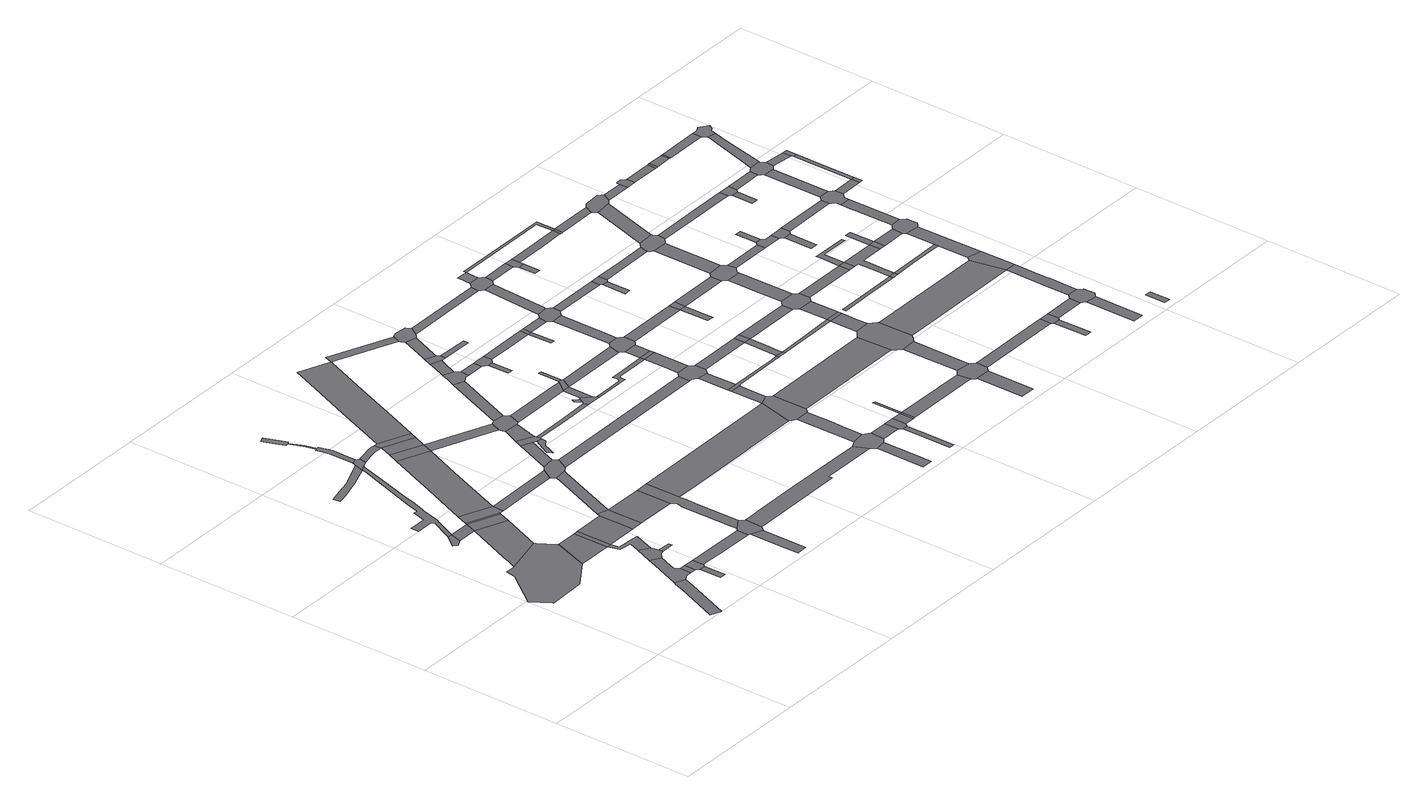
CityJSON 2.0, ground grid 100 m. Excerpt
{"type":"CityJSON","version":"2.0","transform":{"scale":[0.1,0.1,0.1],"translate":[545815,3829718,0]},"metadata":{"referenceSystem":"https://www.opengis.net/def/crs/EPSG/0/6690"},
"CityObjects":{
"road1":{"type":"Road","geometry":[{"type":"MultiSurface","lod":"1","boundaries":[[[0,1,2,3,4,5,6,7,8,9,10,11,12]]]}]},
"road2":{"type":"Road","attributes":{"RoadStructureAttribute.sectionType":"1"},"geometry":[{"type":"MultiSurface","lod":"1","boundaries":[[[13,14,15,16,17,18,19,20,21]]]}]},
"road3":{"type":"Road","geometry":[{"type":"MultiSurface","lod":"1","boundaries":[[[22,23,24,25,26,27,28]]]}]},
"road4":{"type":"Road","attributes":{"function":"3","RoadStructureAttribute.sectionType":"1"},"geometry":[{"type":"MultiSurface","lod":"1","boundaries":[[[29,30,31,32,4,3,33]]]}]},
"road5":{"type":"Road","attributes":{"function":"2","RoadStructureAttribute.sectionType":"1"},"geometry":[{"type":"MultiSurface","lod":"1","boundaries":[[[12,11,34]]]}]},
"road6":{"type":"Road","attributes":{"RoadStructureAttribute.sectionType":"1"},"geometry":[{"type":"MultiSurface","lod":"1","boundaries":[[[35,36,37,38,39,22,28,40,29]]]}]},
"road7":{"type":"Road","geometry":[{"type":"MultiSurface","lod":"1","boundaries":[[[41,42,13,21,43,44,45,46,47,48,49]]]}]},
"road8":{"type":"Road","attributes":{"function":"2","RoadStructureAttribute.sectionType":"1"},"geometry":[{"type":"MultiSurface","lod":"1","boundaries":[[[34,11,50,51,52,53]]]}]},
"road9":{"type":"Road","attributes":{"RoadStructureAttribute.sectionType":"1"},"geometry":[{"type":"MultiSurface","lod":"1","boundaries":[[[45,44,54,55]]]}]},
"road10":{"type":"Road","geometry":[{"type":"MultiSurface","lod":"1","boundaries":[[[56,57,58,59]]]}]},
"road11":{"type":"Road","geometry":[{"type":"MultiSurface","lod":"1","boundaries":[[[55,54,59,58,60,61]]]}]},
"road12":{"type":"Road","geometry":[{"type":"MultiSurface","lod":"1","boundaries":[[[35,29,33,62]]]}]},
"road13":{"type":"Road","geometry":[{"type":"MultiSurface","lod":"1","boundaries":[[[63,41,49,64,65,66,67]]]}]},
"road14":{"type":"Road","attributes":{"RoadStructureAttribute.sectionType":"1"},"geometry":[{"type":"MultiSurface","lod":"1","boundaries":[[[68,69,70,71,72,73,74,75,76,77,78,79,80,81,82,83,84,85,86,87,88,89,90,91,92,93,94,95,96,97,98,99,100,101,23,22]]]}]},
"road15":{"type":"Road","attributes":{"RoadStructureAttribute.sectionType":"1"},"geometry":[{"type":"MultiSurface","lod":"1","boundaries":[[[102,35,62,103]]]}]},
"road16":{"type":"Road","geometry":[{"type":"MultiSurface","lod":"1","boundaries":[[[53,52,104,105,106]]]}]},
"road17":{"type":"Road","geometry":[{"type":"MultiSurface","lod":"1","boundaries":[[[107,102,103,108,109,110,111]]]}]},
"road18":{"type":"Road","attributes":{"RoadStructureAttribute.sectionType":"1"},"geometry":[{"type":"MultiSurface","lod":"1","boundaries":[[[112,113,114,115,116,105,104,117,118,119,63,67]]]}]},
"road19":{"type":"Road","geometry":[{"type":"MultiSurface","lod":"1","boundaries":[[[120,121,122,123,66,65]]]}]},
"road20":{"type":"Road","attributes":{"RoadStructureAttribute.sectionType":"1"},"geometry":[{"type":"MultiSurface","lod":"1","boundaries":[[[124,125,126,127,128,129,130,131,132]]]}]},
"road21":{"type":"Road","attributes":{"function":"2","RoadStructureAttribute.sectionType":"1"},"geometry":[{"type":"MultiSurface","lod":"1","boundaries":[[[106,105,133,134,135]]]}]},
"road22":{"type":"Road","attributes":{"RoadStructureAttribute.sectionType":"1"},"geometry":[{"type":"MultiSurface","lod":"1","boundaries":[[[136,137,61,60,138,139,140,141]]]}]},
"road23":{"type":"Road","geometry":[{"type":"MultiSurface","lod":"1","boundaries":[[[142,135,134,143,144]]]}]},
"road24":{"type":"Road","attributes":{"function":"3","RoadStructureAttribute.sectionType":"1"},"geometry":[{"type":"MultiSurface","lod":"1","boundaries":[[[145,146,147,107,111,148,149]]]}]},
"road25":{"type":"Road","geometry":[{"type":"MultiSurface","lod":"1","boundaries":[[[150,151,152,153,154,155,156,157,158,159,124,132,84,83,160,161]]]}]},
"road26":{"type":"Road","attributes":{"RoadStructureAttribute.sectionType":"1"},"geometry":[{"type":"MultiSurface","lod":"1","boundaries":[[[162,163,164,165,166,167,168,169,170,171,172,173,174,175,176,177,178,179,180,181,182,183,184,185,186,156,155]]]}]},
"road27":{"type":"Road","attributes":{"RoadStructureAttribute.sectionType":"1"},"geometry":[{"type":"MultiSurface","lod":"1","boundaries":[[[187,188,110,109,189,190,191,192]]]}]},
"road28":{"type":"Road","attributes":{"RoadStructureAttribute.sectionType":"1"},"geometry":[{"type":"MultiSurface","lod":"1","boundaries":[[[193,194,195,196,197,198,199]]]}]},
"road29":{"type":"Road","attributes":{"RoadStructureAttribute.sectionType":"1"},"geometry":[{"type":"MultiSurface","lod":"1","boundaries":[[[200,201,202,203,161,160,204,205,206,207,208,209]]]}]},
"road30":{"type":"Road","geometry":[{"type":"MultiSurface","lod":"1","boundaries":[[[210,144,143,211,212,213]]]}]},
"road31":{"type":"Road","geometry":[{"type":"MultiSurface","lod":"1","boundaries":[[[214,215,141,140,193,199,216,217]]]}]},
"road32":{"type":"Road","attributes":{"RoadStructureAttribute.sectionType":"1"},"geometry":[{"type":"MultiSurface","lod":"1","boundaries":[[[218,219,220,221,222,223,224,225,142,144]]]}]},
"road33":{"type":"Road","geometry":[{"type":"MultiSurface","lod":"1","boundaries":[[[226,145,149,227]]]}]},
"road34":{"type":"Road","attributes":{"RoadStructureAttribute.sectionType":"1"},"geometry":[{"type":"MultiSurface","lod":"1","boundaries":[[[228,213,212,229,230,231,232,233,234,235,236,237,215,214,238,239,240,241,242,243]]]}]},
"road35":{"type":"Road","attributes":{"function":"3","RoadStructureAttribute.sectionType":"1"},"geometry":[{"type":"MultiSurface","lod":"1","boundaries":[[[208,244,226,227,245,246]]]}]},
"road36":{"type":"Road","geometry":[{"type":"MultiSurface","lod":"1","boundaries":[[[247,248,209,208,246,249,250]]]}]},
"road37":{"type":"Road","geometry":[{"type":"MultiSurface","lod":"1","boundaries":[[[251,252,192,191,253,223,222,254,255,256]]]}]},
"road38":{"type":"Road","attributes":{"RoadStructureAttribute.sectionType":"1"},"geometry":[{"type":"MultiSurface","lod":"1","boundaries":[[[257,252,251,258,259,260]]]}]},
"road39":{"type":"Road","attributes":{"RoadStructureAttribute.sectionType":"1"},"geometry":[{"type":"MultiSurface","lod":"1","boundaries":[[[261,227,149,262,263,264]]]}]},
"road40":{"type":"Road","attributes":{"RoadStructureAttribute.sectionType":"1"},"geometry":[{"type":"MultiSurface","lod":"1","boundaries":[[[265,266,267,268,269,270,271,272]]]}]},
"road41":{"type":"Road","geometry":[{"type":"MultiSurface","lod":"1","boundaries":[[[273,257,260,265,272,274,275,276]]]}]},
"road42":{"type":"Road","attributes":{"function":"3","RoadStructureAttribute.sectionType":"1"},"geometry":[{"type":"MultiSurface","lod":"1","boundaries":[[[277,278,279,250,249,280,281,282,283]]]}]},
"road43":{"type":"Road","attributes":{"RoadStructureAttribute.sectionType":"1"},"geometry":[{"type":"MultiSurface","lod":"1","boundaries":[[[284,285,273,276,286,287]]]}]},
"road44":{"type":"Road","attributes":{"RoadStructureAttribute.sectionType":"1"},"geometry":[{"type":"MultiSurface","lod":"1","boundaries":[[[288,289,290,217,216,291,292,293,294]]]}]},
"road45":{"type":"Road","geometry":[{"type":"MultiSurface","lod":"1","boundaries":[[[295,296,264,263,297,298,284,287,299,300,301,302]]]}]},
"road46":{"type":"Road","attributes":{"RoadStructureAttribute.sectionType":"1"},"geometry":[{"type":"MultiSurface","lod":"1","boundaries":[[[303,304,305,275,274,306,307]]]}]},
"road47":{"type":"Road","attributes":{"function":"2","RoadStructureAttribute.sectionType":"1"},"geometry":[{"type":"MultiSurface","lod":"1","boundaries":[[[308,309,310,228,243,311,312,313,314]]]}]},
"road48":{"type":"Road","attributes":{"RoadStructureAttribute.sectionType":"1"},"geometry":[{"type":"MultiSurface","lod":"1","boundaries":[[[315,316,295,302,317,318]]]}]},
"road49":{"type":"Road","attributes":{"RoadStructureAttribute.sectionType":"1"},"geometry":[{"type":"MultiSurface","lod":"1","boundaries":[[[319,256,255,320]]]}]},
"road50":{"type":"Road","attributes":{"RoadStructureAttribute.sectionType":"1"},"geometry":[{"type":"MultiSurface","lod":"1","boundaries":[[[321,322,300,299,323,324,325]]]}]},
"road51":{"type":"Road","geometry":[{"type":"MultiSurface","lod":"1","boundaries":[[[326,327,315,318,328,329,330,331,332,333,334]]]}]},
"road52":{"type":"Road","geometry":[{"type":"MultiSurface","lod":"1","boundaries":[[[335,336,337,338,339,340]]]}]},
"road53":{"type":"Road","geometry":[{"type":"MultiSurface","lod":"1","boundaries":[[[341,340,339,342,303,307,343,344,345,346]]]}]},
"road54":{"type":"Road","attributes":{"RoadStructureAttribute.sectionType":"1"},"geometry":[{"type":"MultiSurface","lod":"1","boundaries":[[[347,348,326,334,349,350]]]}]},
"road55":{"type":"Road","attributes":{"RoadStructureAttribute.sectionType":"1"},"geometry":[{"type":"MultiSurface","lod":"1","boundaries":[[[351,352,324,353,341,346]]]}]},
"road56":{"type":"Road","attributes":{"RoadStructureAttribute.sectionType":"1"},"geometry":[{"type":"MultiSurface","lod":"1","boundaries":[[[354,283,355,356]]]}]},
"road57":{"type":"Road","attributes":{"RoadStructureAttribute.sectionType":"1"},"geometry":[{"type":"MultiSurface","lod":"1","boundaries":[[[332,331,357,358]]]}]},
"road58":{"type":"Road","attributes":{"RoadStructureAttribute.sectionType":"1"},"geometry":[{"type":"MultiSurface","lod":"1","boundaries":[[[359,360,361,362,363]]]}]},
"road59":{"type":"Road","geometry":[{"type":"MultiSurface","lod":"1","boundaries":[[[364,347,350,365,366,367]]]}]},
"road60":{"type":"Road","geometry":[{"type":"MultiSurface","lod":"1","boundaries":[[[368,369,325,324,352,370,371]]]}]},
"road61":{"type":"Road","geometry":[{"type":"MultiSurface","lod":"1","boundaries":[[[372,373,294,293,361,360,374,375]]]}]},
"road62":{"type":"Road","geometry":[{"type":"MultiSurface","lod":"1","boundaries":[[[376,377,378,379,380,381]]]}]},
"road63":{"type":"Road","geometry":[{"type":"MultiSurface","lod":"1","boundaries":[[[382,383,384,368,371]]]}]},
"road64":{"type":"Road","geometry":[{"type":"MultiSurface","lod":"1","boundaries":[[[385,386,358,357,387,381,380,388,389]]]}]},
"road65":{"type":"Road","attributes":{"RoadStructureAttribute.sectionType":"1"},"geometry":[{"type":"MultiSurface","lod":"1","boundaries":[[[390,391,364,367,392,393,394]]]}]},
"road66":{"type":"Road","attributes":{"RoadStructureAttribute.sectionType":"1"},"geometry":[{"type":"MultiSurface","lod":"1","boundaries":[[[395,396,397,398,373,372]]]}]},
"road67":{"type":"Road","attributes":{"RoadStructureAttribute.sectionType":"1"},"geometry":[{"type":"MultiSurface","lod":"1","boundaries":[[[399,400,401,366,365]]]}]},
"road68":{"type":"Road","attributes":{"RoadStructureAttribute.sectionType":"1"},"geometry":[{"type":"MultiSurface","lod":"1","boundaries":[[[375,374,402,403]]]}]},
"road69":{"type":"Road","geometry":[{"type":"MultiSurface","lod":"1","boundaries":[[[404,405,356,355,406,407,390,394,408,409,410,411,412]]]}]},
"road70":{"type":"Road","attributes":{"RoadStructureAttribute.sectionType":"1"},"geometry":[{"type":"MultiSurface","lod":"1","boundaries":[[[413,414,415,416,417,418,419,345,344,420,421,422,423]]]}]},
"road71":{"type":"Road","geometry":[{"type":"MultiSurface","lod":"1","boundaries":[[[424,425,308,314,398,397,426,427,428]]]}]},
"road72":{"type":"Road","attributes":{"RoadStructureAttribute.sectionType":"1"},"geometry":[{"type":"MultiSurface","lod":"1","boundaries":[[[429,430,431,432,433,434]]]}]},
"road73":{"type":"Road","attributes":{"RoadStructureAttribute.sectionType":"1"},"geometry":[{"type":"MultiSurface","lod":"1","boundaries":[[[435,370,352,436,437,438,439,440]]]}]},
"road74":{"type":"Road","geometry":[{"type":"MultiSurface","lod":"1","boundaries":[[[403,402,441,431,430,442,443,444]]]}]},
"road75":{"type":"Road","attributes":{"RoadStructureAttribute.sectionType":"1"},"geometry":[{"type":"MultiSurface","lod":"1","boundaries":[[[445,446,447,448,308,425]]]}]},
"road76":{"type":"Road","attributes":{"RoadStructureAttribute.sectionType":"1"},"geometry":[{"type":"MultiSurface","lod":"1","boundaries":[[[449,389,388,450,451,452]]]}]},
"road77":{"type":"Road","attributes":{"RoadStructureAttribute.sectionType":"1"},"geometry":[{"type":"MultiSurface","lod":"1","boundaries":[[[453,444,443,454,455]]]}]},
"road78":{"type":"Road","geometry":[{"type":"MultiSurface","lod":"1","boundaries":[[[456,457,458,459,460,461]]]}]},
"road79":{"type":"Road","geometry":[{"type":"MultiSurface","lod":"1","boundaries":[[[462,319,320,463,464,456,461,465,466,467,468]]]}]},
"road80":{"type":"Road","geometry":[{"type":"MultiSurface","lod":"1","boundaries":[[[455,454,469,470]]]}]},
"road81":{"type":"Road","geometry":[{"type":"MultiSurface","lod":"1","boundaries":[[[471,472,473,474,455,470]]]}]},
"road82":{"type":"Road","geometry":[{"type":"MultiSurface","lod":"1","boundaries":[[[451,475,476,477,478]]]}]},
"road83":{"type":"Road","attributes":{"RoadStructureAttribute.sectionType":"1"},"geometry":[{"type":"MultiSurface","lod":"1","boundaries":[[[479,480,481,423,482,462,468]]]}]},
"road84":{"type":"Road","geometry":[{"type":"MultiSurface","lod":"1","boundaries":[[[452,451,478,483]]]}]},
"road85":{"type":"Road","geometry":[{"type":"MultiSurface","lod":"1","boundaries":[[[484,413,423,481]]]}]},
"road86":{"type":"Road","attributes":{"RoadStructureAttribute.sectionType":"1"},"geometry":[{"type":"MultiSurface","lod":"1","boundaries":[[[485,486,487,488,413,484]]]}]},
"road87":{"type":"Road","attributes":{"RoadStructureAttribute.sectionType":"1"},"geometry":[{"type":"MultiSurface","lod":"1","boundaries":[[[489,490,491,459,458,447,446,492,493]]]}]},
"road88":{"type":"Road","attributes":{"RoadStructureAttribute.sectionType":"1"},"geometry":[{"type":"MultiSurface","lod":"1","boundaries":[[[494,410,409,495,496,497]]]}]},
"road89":{"type":"Road","geometry":[{"type":"MultiSurface","lod":"1","boundaries":[[[498,499,500,440,439,501,487,486,502,503,504]]]}]},
"road90":{"type":"Road","attributes":{"RoadStructureAttribute.sectionType":"1"},"geometry":[{"type":"MultiSurface","lod":"1","boundaries":[[[483,478,505,506,507]]]}]},
"road91":{"type":"Road","attributes":{"RoadStructureAttribute.sectionType":"1"},"geometry":[{"type":"MultiSurface","lod":"1","boundaries":[[[508,509,510,511,500,499]]]}]},
"road92":{"type":"Road","attributes":{"RoadStructureAttribute.sectionType":"1"},"geometry":[{"type":"MultiSurface","lod":"1","boundaries":[[[467,466,512,513]]]}]},
"road93":{"type":"Road","attributes":{"RoadStructureAttribute.sectionType":"1"},"geometry":[{"type":"MultiSurface","lod":"1","boundaries":[[[470,469,514,515]]]}]},
"road94":{"type":"Road","attributes":{"function":"2","RoadStructureAttribute.sectionType":"1"},"geometry":[{"type":"MultiSurface","lod":"1","boundaries":[[[516,428,427,517]]]}]},
"road95":{"type":"Road","geometry":[{"type":"MultiSurface","lod":"1","boundaries":[[[518,519,520,521,522,523,507,506,524,525,526,511,510,527,528,529,530]]]}]},
"road96":{"type":"Road","geometry":[{"type":"MultiSurface","lod":"1","boundaries":[[[489,493,531,532]]]}]},
"road97":{"type":"Road","attributes":{"RoadStructureAttribute.sectionType":"1"},"geometry":[{"type":"MultiSurface","lod":"1","boundaries":[[[533,534,521,520,535,536]]]}]},
"road98":{"type":"Road","attributes":{"RoadStructureAttribute.sectionType":"1"},"geometry":[{"type":"MultiSurface","lod":"1","boundaries":[[[537,538,539,512,540,541,489,532]]]}]},
"road99":{"type":"Road","attributes":{"RoadStructureAttribute.sectionType":"1"},"geometry":[{"type":"MultiSurface","lod":"1","boundaries":[[[504,503,542,543]]]}]},
"road100":{"type":"Road","geometry":[{"type":"MultiSurface","lod":"1","boundaries":[[[513,512,539,544]]]}]},
"road101":{"type":"Road","geometry":[{"type":"MultiSurface","lod":"1","boundaries":[[[545,546,547,548,549,550,497,496,551,533,536,552,553,554,555]]]}]},
"road102":{"type":"Road","attributes":{"RoadStructureAttribute.sectionType":"1"},"geometry":[{"type":"MultiSurface","lod":"1","boundaries":[[[556,557,548,547,558,559,560]]]}]},
"road103":{"type":"Road","attributes":{"RoadStructureAttribute.sectionType":"1"},"geometry":[{"type":"MultiSurface","lod":"1","boundaries":[[[561,562,563,564]]]}]},
"road104":{"type":"Road","attributes":{"RoadStructureAttribute.sectionType":"1"},"geometry":[{"type":"MultiSurface","lod":"1","boundaries":[[[530,529,565,566,567]]]}]},
"road105":{"type":"Road","geometry":[{"type":"MultiSurface","lod":"1","boundaries":[[[568,569,570,571,515,514,572,573,561,564,574,575,576,577,578,579,580]]]}]},
"road106":{"type":"Road","attributes":{"RoadStructureAttribute.sectionType":"1"},"geometry":[{"type":"MultiSurface","lod":"1","boundaries":[[[581,582,532,531,583]]]}]},
"road107":{"type":"Road","geometry":[{"type":"MultiSurface","lod":"1","boundaries":[[[584,585,586,587,542]]]}]},
"road108":{"type":"Road","attributes":{"RoadStructureAttribute.sectionType":"1"},"geometry":[{"type":"MultiSurface","lod":"1","boundaries":[[[588,555,554,589]]]}]},
"road109":{"type":"Road","geometry":[{"type":"MultiSurface","lod":"1","boundaries":[[[590,543,542,587]]]}]},
"road110":{"type":"Road","attributes":{"RoadStructureAttribute.sectionType":"1"},"geometry":[{"type":"MultiSurface","lod":"1","boundaries":[[[591,592,568,580]]]}]},
"road111":{"type":"Road","attributes":{"RoadStructureAttribute.sectionType":"1"},"geometry":[{"type":"MultiSurface","lod":"1","boundaries":[[[544,539,593,594]]]}]},
"road112":{"type":"Road","geometry":[{"type":"MultiSurface","lod":"1","boundaries":[[[595,596,597,598]]]}]},
"road113":{"type":"Road","geometry":[{"type":"MultiSurface","lod":"1","boundaries":[[[599,600,601,602]]]}]},
"road114":{"type":"Road","geometry":[{"type":"MultiSurface","lod":"1","boundaries":[[[567,566,595,598,603,604]]]}]},
"road115":{"type":"Road","geometry":[{"type":"MultiSurface","lod":"1","boundaries":[[[605,588,589,602,601,606]]]}]},
"road116":{"type":"Road","geometry":[{"type":"MultiSurface","lod":"1","boundaries":[[[607,608,609,610,611,612,516,517,613,614,592,591,615,616,617,618]]]}]},
"road117":{"type":"Road","attributes":{"RoadStructureAttribute.sectionType":"1"},"geometry":[{"type":"MultiSurface","lod":"1","boundaries":[[[583,619,620,610,609,621,622]]]}]},
"road118":{"type":"Road","attributes":{"RoadStructureAttribute.sectionType":"1"},"geometry":[{"type":"MultiSurface","lod":"1","boundaries":[[[623,590,587,624]]]}]},
"road119":{"type":"Road","geometry":[{"type":"MultiSurface","lod":"1","boundaries":[[[581,583,622,625]]]}]},
"road120":{"type":"Road","attributes":{"RoadStructureAttribute.sectionType":"1"},"geometry":[{"type":"MultiSurface","lod":"1","boundaries":[[[626,627,628,560,629,630,631,632,633]]]}]},
"road121":{"type":"Road","attributes":{"RoadStructureAttribute.sectionType":"1"},"geometry":[{"type":"MultiSurface","lod":"1","boundaries":[[[634,581,625,635]]]}]},
"road122":{"type":"Road","geometry":[{"type":"MultiSurface","lod":"1","boundaries":[[[636,637,594,593,638,634,635,639,640,641,642,643]]]}]},
"road123":{"type":"Road","attributes":{"RoadStructureAttribute.sectionType":"1"},"geometry":[{"type":"MultiSurface","lod":"1","boundaries":[[[577,576,644,645,646]]]}]},
"road124":{"type":"Road","attributes":{"RoadStructureAttribute.sectionType":"1"},"geometry":[{"type":"MultiSurface","lod":"1","boundaries":[[[632,647,648,649,605,606,650,651,652,653]]]}]},
"road125":{"type":"Road","attributes":{"RoadStructureAttribute.sectionType":"1"},"geometry":[{"type":"MultiSurface","lod":"1","boundaries":[[[654,604,603,655,656,657]]]}]},
"road126":{"type":"Road","attributes":{"RoadStructureAttribute.sectionType":"1"},"geometry":[{"type":"MultiSurface","lod":"1","boundaries":[[[658,659,660,661,636,643,662,663]]]}]},
"road127":{"type":"Road","geometry":[{"type":"MultiSurface","lod":"1","boundaries":[[[664,665,666,667,668,623,624,669,658,663,670,671,672,673,674]]]}]},
"road128":{"type":"Road","attributes":{"RoadStructureAttribute.sectionType":"1"},"geometry":[{"type":"MultiSurface","lod":"1","boundaries":[[[675,676,667,666]]]}]},
"road129":{"type":"Road","attributes":{"RoadStructureAttribute.sectionType":"1"},"geometry":[{"type":"MultiSurface","lod":"1","boundaries":[[[677,678,679,680,681,682,683,684]]]}]},
"road130":{"type":"Road","geometry":[{"type":"MultiSurface","lod":"1","boundaries":[[[633,632,653,685]]]}]},
"road131":{"type":"Road","attributes":{"RoadStructureAttribute.sectionType":"1"},"geometry":[{"type":"MultiSurface","lod":"1","boundaries":[[[641,640,686,687]]]}]},
"road132":{"type":"Road","attributes":{"RoadStructureAttribute.sectionType":"1"},"geometry":[{"type":"MultiSurface","lod":"1","boundaries":[[[688,689,690,691,692]]]}]},
"road133":{"type":"Road","geometry":[{"type":"MultiSurface","lod":"1","boundaries":[[[693,694,695,696,697,698,657,656,699,700,676,675,701,702,703,704]]]}]},
"road134":{"type":"Road","geometry":[{"type":"MultiSurface","lod":"1","boundaries":[[[646,645,692,691,705,706,707]]]}]},
"road135":{"type":"Road","attributes":{"function":"2","RoadStructureAttribute.sectionType":"1"},"geometry":[{"type":"MultiSurface","lod":"1","boundaries":[[[708,709,618,617,710,711,712]]]}]},
"road136":{"type":"Road","attributes":{"RoadStructureAttribute.sectionType":"1"},"geometry":[{"type":"MultiSurface","lod":"1","boundaries":[[[674,673,713,714]]]}]},
"road137":{"type":"Road","attributes":{"RoadStructureAttribute.sectionType":"1"},"geometry":[{"type":"MultiSurface","lod":"1","boundaries":[[[715,633,685,716,717]]]}]},
"road138":{"type":"Road","attributes":{"RoadStructureAttribute.sectionType":"1"},"geometry":[{"type":"MultiSurface","lod":"1","boundaries":[[[718,719,720,721,696,695]]]}]},
"road139":{"type":"Road","geometry":[{"type":"MultiSurface","lod":"1","boundaries":[[[687,686,722,723]]]}]},
"road140":{"type":"Road","geometry":[{"type":"MultiSurface","lod":"1","boundaries":[[[677,684,724,725]]]}]},
"road141":{"type":"Road","attributes":{"RoadStructureAttribute.sectionType":"1"},"geometry":[{"type":"MultiSurface","lod":"1","boundaries":[[[707,706,726,727]]]}]},
"road142":{"type":"Road","geometry":[{"type":"MultiSurface","lod":"1","boundaries":[[[728,714,713,729,730,731,732,733]]]}]},
"road143":{"type":"Road","geometry":[{"type":"MultiSurface","lod":"1","boundaries":[[[734,735,728,733]]]}]},
"road144":{"type":"Road","attributes":{"RoadStructureAttribute.sectionType":"1"},"geometry":[{"type":"MultiSurface","lod":"1","boundaries":[[[723,722,736,737,677,725,738,739,740,741]]]}]},
"road145":{"type":"Road","attributes":{"RoadStructureAttribute.sectionType":"1"},"geometry":[{"type":"MultiSurface","lod":"1","boundaries":[[[742,743,744,745,746,747]]]}]},
"road146":{"type":"Road","attributes":{"RoadStructureAttribute.sectionType":"1"},"geometry":[{"type":"MultiSurface","lod":"1","boundaries":[[[748,749,750,751,752,753,754,755,687,723]]]}]},
"road147":{"type":"Road","geometry":[{"type":"MultiSurface","lod":"1","boundaries":[[[756,757,758,759,760,717,716,761,762,720,719,763,764]]]}]},
"road148":{"type":"Road","geometry":[{"type":"MultiSurface","lod":"1","boundaries":[[[765,766,767,768]]]}]},
"road149":{"type":"Road","geometry":[{"type":"MultiSurface","lod":"1","boundaries":[[[769,727,726,770,742,747,771,772,773,774,775]]]}]},
"road150":{"type":"Road","geometry":[{"type":"MultiSurface","lod":"1","boundaries":[[[776,731,730,765,768,777,778]]]}]},
"road151":{"type":"Road","attributes":{"RoadStructureAttribute.sectionType":"1"},"geometry":[{"type":"MultiSurface","lod":"1","boundaries":[[[779,780,704,703,781,782,783,784]]]}]},
"road152":{"type":"Road","attributes":{"RoadStructureAttribute.sectionType":"1"},"geometry":[{"type":"MultiSurface","lod":"1","boundaries":[[[785,786,787,788,789,725,724]]]}]},
"road153":{"type":"Road","attributes":{"RoadStructureAttribute.sectionType":"1"},"geometry":[{"type":"MultiSurface","lod":"1","boundaries":[[[790,791,792,711,793,794,769,775]]]}]},
"road154":{"type":"Road","geometry":[{"type":"MultiSurface","lod":"1","boundaries":[[[795,741,740,796,797]]]}]},
"road155":{"type":"Road","attributes":{"RoadStructureAttribute.sectionType":"1"},"geometry":[{"type":"MultiSurface","lod":"1","boundaries":[[[764,763,798,799,800]]]}]},
"road156":{"type":"Road","geometry":[{"type":"MultiSurface","lod":"1","boundaries":[[[801,802,803,804,741,795]]]}]},
"road157":{"type":"Road","geometry":[{"type":"MultiSurface","lod":"1","boundaries":[[[805,806,807,808,809]]]}]},
"road158":{"type":"Road","geometry":[{"type":"MultiSurface","lod":"1","boundaries":[[[810,712,711,792,811]]]}]},
"road159":{"type":"Road","attributes":{"RoadStructureAttribute.sectionType":"1"},"geometry":[{"type":"MultiSurface","lod":"1","boundaries":[[[797,796,812,813]]]}]},
"road160":{"type":"Road","geometry":[{"type":"MultiSurface","lod":"1","boundaries":[[[814,815,800,799,816,817]]]}]},
"road161":{"type":"Road","attributes":{"RoadStructureAttribute.sectionType":"1"},"geometry":[{"type":"MultiSurface","lod":"1","boundaries":[[[818,778,777,819]]]}]},
"road162":{"type":"Road","attributes":{"RoadStructureAttribute.sectionType":"1"},"geometry":[{"type":"MultiSurface","lod":"1","boundaries":[[[820,810,811,821,822]]]}]},
"road163":{"type":"Road","geometry":[{"type":"MultiSurface","lod":"1","boundaries":[[[823,824,825,826]]]}]},
"road164":{"type":"Road","geometry":[{"type":"MultiSurface","lod":"1","boundaries":[[[827,779,784,823,826,828]]]}]},
"road165":{"type":"Road","attributes":{"RoadStructureAttribute.sectionType":"1"},"geometry":[{"type":"MultiSurface","lod":"1","boundaries":[[[829,817,816,830,831,832]]]}]},
"road166":{"type":"Road","geometry":[{"type":"MultiSurface","lod":"1","boundaries":[[[833,834,813,812,820,822,835,836,837,838,839]]]}]},
"road167":{"type":"Road","attributes":{"RoadStructureAttribute.sectionType":"1"},"geometry":[{"type":"MultiSurface","lod":"1","boundaries":[[[840,841,842,833,839,843,844]]]}]},
"road168":{"type":"Road","geometry":[{"type":"MultiSurface","lod":"1","boundaries":[[[845,832,831,846]]]}]},
"road169":{"type":"Road","attributes":{"RoadStructureAttribute.sectionType":"1"},"geometry":[{"type":"MultiSurface","lod":"1","boundaries":[[[847,827,828,848,849]]]}]},
"road170":{"type":"Road","geometry":[{"type":"MultiSurface","lod":"1","boundaries":[[[850,851,818,819,852,853,840,844,854,855,856,857,858,859]]]}]},
"road171":{"type":"Road","attributes":{"RoadStructureAttribute.sectionType":"1"},"geometry":[{"type":"MultiSurface","lod":"1","boundaries":[[[860,861,862,863,845,846,864,865]]]}]},
"road172":{"type":"Road","attributes":{"RoadStructureAttribute.sectionType":"1"},"geometry":[{"type":"MultiSurface","lod":"1","boundaries":[[[866,850,859,867]]]}]},
"road173":{"type":"Road","geometry":[{"type":"MultiSurface","lod":"1","boundaries":[[[868,865,864,869,870]]]}]},
"road174":{"type":"Road","attributes":{"RoadStructureAttribute.sectionType":"1"},"geometry":[{"type":"MultiSurface","lod":"1","boundaries":[[[871,872,857,856,873,874]]]}]},
"road175":{"type":"Road","geometry":[{"type":"MultiSurface","lod":"1","boundaries":[[[875,876,877,847,849,878,879,880,866,867,881,882,883,884]]]}]},
"road176":{"type":"Road","attributes":{"RoadStructureAttribute.sectionType":"1"},"geometry":[{"type":"MultiSurface","lod":"1","boundaries":[[[885,870,869,886,887]]]}]},
"road177":{"type":"Road","geometry":[{"type":"MultiSurface","lod":"1","boundaries":[[[888,871,874,889]]]}]},
"road178":{"type":"Road","attributes":{"RoadStructureAttribute.sectionType":"1"},"geometry":[{"type":"MultiSurface","lod":"1","boundaries":[[[890,891,892,876,875,893,894,895]]]}]},
"road179":{"type":"Road","attributes":{"RoadStructureAttribute.sectionType":"1"},"geometry":[{"type":"MultiSurface","lod":"1","boundaries":[[[884,883,896,897]]]}]},
"road180":{"type":"Road","attributes":{"RoadStructureAttribute.sectionType":"1"},"geometry":[{"type":"MultiSurface","lod":"1","boundaries":[[[898,899,871,888,900,901]]]}]},
"road181":{"type":"Road","geometry":[{"type":"MultiSurface","lod":"1","boundaries":[[[897,896,902,898,901,903,904]]]}]},
"road182":{"type":"Road","geometry":[{"type":"MultiSurface","lod":"1","boundaries":[[[905,906,907,887,886,908,909,890,895,910,911,912,913]]]}]}
},
"vertices":[
[599,1310,0],[567,1360,0],[565,1365,0],[560,1372,0],[274,1297,0],[201,1298,0],[190,1232,0],[8,986,0],[91,862,0],[95,857,0],[357,868,0],[550,996,0],[640,1246,0],
[717,425,0],[712,414,0],[687,352,0],[681,336,0],[610,160,0],[558,30,0],[631,0,0],[761,322,0],[791,395,0],
[337,1821,0],[303,1820,0],[238,1739,0],[259,1719,0],[260,1718,0],[262,1716,0],[309,1739,0],
[455,1741,0],[447,1722,0],[322,1415,0],[298,1357,0],[674,1652,0],
[640,1245,0],
[488,1823,0],[481,1823,0],[471,1822,0],[450,1822,0],[342,1821,0],[389,1740,0],
[829,703,0],[804,639,0],[827,418,0],[868,418,0],[869,498,0],[846,531,0],[878,610,0],[884,626,0],[898,661,0],
[596,996,0],[798,999,0],[798,997,0],[795,1246,0],
[913,417,0],[914,498,0],
[935,241,0],[978,241,0],[976,396,0],[933,395,0],
[988,417,0],[989,497,0],
[707,1734,0],
[879,826,0],[935,695,0],[960,697,0],[959,731,0],[948,785,0],
[346,1839,0],[411,1979,0],[416,1994,0],[417,1998,0],[419,2004,0],[455,2128,0],[458,2136,0],[461,2145,0],[492,2238,0],[510,2304,0],[525,2361,0],[568,2497,0],[622,2675,0],[628,2695,0],[631,2706,0],[635,2718,0],[600,2698,0],[599,2695,0],[597,2689,0],[592,2672,0],[554,2554,0],[451,2238,0],[425,2156,0],[422,2147,0],[401,2154,0],[372,2059,0],[246,2058,0],[246,2003,0],[367,2004,0],[376,1992,0],[378,1989,0],[381,1986,0],[313,1842,0],[306,1827,0],
[493,1834,0],[711,1744,0],
[799,995,0],[829,999,0],[826,1247,0],
[526,1916,0],[718,1744,0],[745,1744,0],[748,1824,0],[744,1826,0],
[990,891,0],[1005,928,0],[922,933,0],[913,934,0],[840,939,0],[823,919,0],[909,905,0],[911,905,0],
[1052,702,0],[1054,702,0],[1052,714,0],[1051,725,0],
[614,2764,0],[411,2680,0],[314,2655,0],[225,2635,0],[234,2587,0],[297,2598,0],[447,2641,0],[594,2699,0],[596,2700,0],
[834,999,0],[1053,1001,0],[1050,1249,0],
[1365,492,0],[1219,495,0],[1220,414,0],[1366,411,0],[1423,411,0],[1424,493,0],
[1060,1274,0],[1139,1002,0],[1137,1251,0],
[803,2598,0],[741,2443,0],[659,2240,0],[913,2242,0],[1023,2509,0],
[684,2792,0],[679,2794,0],[674,2796,0],[672,2799,0],[669,2802,0],[667,2807,0],[626,2790,0],[625,2783,0],[622,2776,0],[620,2770,0],[681,2740,0],[691,2791,0],
[666,2809,0],[666,2811,0],[666,2822,0],[666,2971,0],[666,2978,0],[645,3069,0],[643,3069,0],[629,3067,0],[609,3149,0],[601,3171,0],[569,3241,0],[568,3243,0],[583,3250,0],[525,3399,0],[487,3385,0],[519,3297,0],[545,3235,0],[558,3240,0],[560,3237,0],[603,3130,0],[618,3063,0],[604,3060,0],[617,3006,0],[626,2971,0],[626,2795,0],
[1206,1832,0],[1004,1828,0],[1005,1748,0],[1206,1751,0],[1212,1751,0],[1259,1832,0],
[1439,405,0],[1440,388,0],[1442,173,0],[1443,64,0],[1442,45,0],[1522,49,0],[1521,371,0],
[835,2814,0],[806,2814,0],[797,2812,0],[734,2799,0],[745,2754,0],[816,2767,0],[835,2766,0],[861,2765,0],[871,2764,0],[863,2814,0],
[1211,1250,0],[1214,1003,0],[1425,1003,0],[1422,1252,0],
[1518,559,0],[1440,505,0],[1544,400,0],[1550,527,0],
[1140,1259,0],[1156,1300,0],[1210,1433,0],[1320,1710,0],[1329,1731,0],[1239,1719,0],[1208,1641,0],[1082,1329,0],
[834,2674,0],[1054,2585,0],
[1513,1253,0],[1438,986,0],[1446,975,0],[1445,953,0],[1445,949,0],[1436,920,0],[1437,864,0],[1440,550,0],[1440,546,0],[1440,511,0],[1518,565,0],[1517,864,0],[1516,918,0],[1516,953,0],[1516,996,0],[1516,1004,0],
[865,2750,0],[1061,2603,0],[1090,2675,0],
[884,2814,0],[881,2814,0],[1111,2726,0],[892,2814,0],
[1384,1867,0],[1293,1855,0],[1228,1732,0],[1333,1733,0],[1365,1753,0],[1409,1835,0],
[1400,2117,0],[1421,1956,0],[1463,2057,0],[1475,2086,0],
[1199,2526,0],[1200,2438,0],[1460,2332,0],[1491,2405,0],
[1501,2071,0],[1466,2010,0],[1437,1948,0],[1455,1915,0],[1479,1968,0],[1491,2001,0],[1536,2033,0],[1540,2067,0],
[1423,2172,0],[1541,2079,0],[1540,2104,0],[1538,2116,0],
[1247,3694,0],[1189,3551,0],[1045,3196,0],[1195,2934,0],[1328,3264,0],[1462,3596,0],[1466,3605,0],
[1475,2290,0],[1454,2248,0],[1540,2133,0],[1581,2283,0],
[2020,534,0],[1678,531,0],[1638,529,0],[2249,409,0],[2248,437,0],[2656,440,0],[2611,532,0],
[1527,2422,0],[1516,2417,0],[1469,2306,0],[1474,2293,0],[1602,2294,0],[1632,2375,0],[1618,2395,0],[1607,2408,0],
[2015,2118,0],[1995,2113,0],[1770,2108,0],[1783,2081,0],[2026,2086,0],
[2669,1265,0],[2646,1265,0],[2607,1265,0],[1684,1006,0],[2186,1011,0],[2226,1011,0],[2607,1015,0],
[1706,2865,0],[1543,2462,0],[1612,2420,0],[1779,2836,0],
[2609,1850,0],[2610,1769,0],
[2070,2379,0],[1861,2377,0],[1862,2297,0],[2052,2299,0],[2116,2379,0],
[1754,2982,0],[1730,2923,0],[1780,2836,0],[1802,2848,0],[1818,2857,0],[1850,2857,0],[1849,2919,0],[1843,2928,0],[1827,2953,0],
[2027,2166,0],[2004,2191,0],[1992,2170,0],[2005,2156,0],[2023,2133,0],[2040,2163,0],
[2055,2166,0],[2020,2123,0],[2073,2084,0],[2128,2084,0],[2128,2097,0],[2110,2117,0],
[1809,3120,0],[1790,3072,0],[1872,3063,0],[1884,3090,0],
[2109,2192,0],[2110,2300,0],[2054,2236,0],
[1487,3662,0],[1902,3430,0],[1924,3483,0],
[1979,2858,0],[1978,2920,0],
[2762,202,0],[2759,412,0],[2684,399,0],[2682,55,0],[2763,56,0],
[1832,3178,0],[1923,3090,0],[1923,3130,0],[1906,3147,0],
[2122,2387,0],[2120,2384,0],[2155,2379,0],[2148,2384,0],
[2757,574,0],[2658,560,0],[2790,438,0],[2800,540,0],
[2015,2688,0],[2033,2687,0],[2052,2686,0],[2052,2688,0],[2049,2834,0],[2011,2833,0],
[2146,2539,0],[2135,2539,0],[2123,2539,0],
[2048,2921,0],[2008,2921,0],[2009,2834,0],[2077,2859,0],[2077,2921,0],
[1918,3390,0],[1843,3203,0],[1917,3174,0],[1995,3366,0],[1997,3372,0],
[2756,724,0],[2756,811,0],[2754,987,0],[2653,986,0],
[2143,3087,0],[2144,3106,0],[2144,3124,0],
[2934,439,0],[2934,539,0],
[1963,3500,0],[1938,3490,0],[1907,3416,0],[1914,3399,0],[2019,3389,0],[2029,3398,0],[2067,3458,0],[2060,3469,0],[2046,3492,0],
[2639,2165,0],[2510,2161,0],[2357,2159,0],[2363,2124,0],[2358,2114,0],[2350,2102,0],[2260,2101,0],[2385,2084,0],[2385,2127,0],[2400,2130,0],[2640,2133,0],
[2754,1292,0],[2748,1298,0],[2758,992,0],[2780,1018,0],[2781,1267,0],
[2995,243,0],[2993,416,0],[2954,415,0],[2955,243,0],[2956,63,0],[2996,63,0],
[2618,2384,0],[2123,2300,0],[2152,2301,0],[2602,2306,0],[2609,2306,0],[2626,2384,0],
[2942,429,0],[3003,429,0],[3011,440,0],[3011,538,0],
[2747,1385,0],[2746,1496,0],[2667,1495,0],[2669,1281,0],
[2246,2923,0],[2180,2860,0],[2441,2863,0],[2441,2924,0],
[3072,538,0],[3084,441,0],[3083,537,0],
[2664,1745,0],[2664,1743,0],[2666,1523,0],[2745,1524,0],[2743,1730,0],[2743,1738,0],
[2641,1878,0],[2630,1769,0],[2656,1750,0],[2754,1751,0],[2770,1771,0],[2771,1851,0],[2740,1879,0],
[3101,441,0],[3101,538,0],
[3099,739,0],[3090,742,0],[3081,744,0],[3081,742,0],
[2447,2692,0],[2461,2692,0],[2474,2693,0],[2471,2863,0],
[2741,1946,0],[2739,2070,0],[2738,2134,0],[2641,1966,0],
[2471,2924,0],
[2738,2166,0],
[2737,2260,0],[2737,2280,0],[2638,2278,0],[2639,2259,0],
[3156,1532,0],[3101,1527,0],[2856,1527,0],[2764,1503,0],[3156,1511,0],
[2369,3461,0],[2326,3400,0],[2653,3404,0],[2660,3463,0],
[2746,2405,0],[2733,2416,0],[2655,2414,0],[2627,2288,0],[2747,2289,0],[2767,2308,0],[2766,2387,0],
[2476,2863,0],[2621,2865,0],[2630,2925,0],
[2733,2555,0],[2730,2556,0],[2731,2837,0],[2651,2835,0],
[3160,1775,0],[3159,1855,0],
[3657,445,0],[3644,538,0],
[3620,1276,0],[3628,1026,0],
[2765,2936,0],[2761,2942,0],[2742,2963,0],[2661,2953,0],[2640,2934,0],[2637,2931,0],[2634,2852,0],[2636,2850,0],[2648,2839,0],[2757,2865,0],[2759,2867,0],[2766,2867,0],[2772,2928,0],
[3221,1513,0],[3213,1530,0],
[2684,3378,0],[2662,2971,0],[2743,2975,0],[2764,3378,0],
[3208,1555,0],[3210,1633,0],[3212,1775,0],[3159,1685,0],[3158,1545,0],
[3219,2312,0],[3218,2391,0],
[3206,1855,0],
[2793,3475,0],[2790,3478,0],[2771,3497,0],[2690,3494,0],[2669,3473,0],[2668,3471,0],[2665,3394,0],[2785,3397,0],[2787,3398,0],[2794,3404,0],[2802,3465,0],
[2696,3593,0],[2695,3582,0],[2775,3577,0],[2775,3580,0],[2776,3589,0],
[3684,416,0],[3687,77,0],[3797,78,0],[3794,416,0],
[2969,2868,0],[3152,2870,0],[3153,2931,0],
[3683,569,0],[3683,567,0],[3677,563,0],[3662,551,0],[3670,431,0],[3679,421,0],[3799,422,0],[3805,429,0],[3821,448,0],[3823,529,0],[3800,549,0],[3797,552,0],[3791,558,0],
[3671,1543,0],[3396,1534,0],[3671,1518,0],
[3223,2105,0],[3273,2101,0],[3272,2191,0],[3272,2313,0],
[3000,3467,0],[3000,3408,0],
[3271,2392,0],
[3788,979,0],[3679,974,0],
[3637,1779,0],[3636,1859,0],
[3165,2858,0],[3166,2686,0],[3211,2687,0],[3210,2852,0],
[3021,3256,0],[3066,3257,0],[3063,3377,0],[3018,3376,0],
[3226,2871,0],[3226,2932,0],
[3062,3468,0],[3063,3408,0],
[3806,1303,0],[3785,1322,0],[3783,1324,0],[3672,1321,0],[3672,1319,0],[3651,1301,0],[3652,1001,0],[3676,977,0],[3813,1003,0],[3834,1024,0],[3839,1029,0],[3832,1280,0],
[3671,1504,0],[3672,1399,0],[3782,1397,0],[3780,1515,0],
[3632,2396,0],[3636,2316,0],
[3780,1544,0],
[3493,3610,0],[2785,3610,0],[2776,3611,0],[2783,3588,0],[3450,3594,0],[3470,3595,0],[3473,3473,0],[3495,3473,0],
[3669,1750,0],[3779,1748,0],
[3668,1888,0],[3663,1883,0],[3665,1754,0],[3785,1755,0],[3807,1781,0],[3808,1860,0],[3783,1883,0],[3777,1888,0],
[4455,454,0],[4456,454,0],[4456,535,0],
[3464,3473,0],[3449,3473,0],[3293,3471,0],[3244,3411,0],[3267,3410,0],[3461,3413,0],[3473,3413,0],
[3436,2934,0],[3253,2871,0],[3629,2876,0],[3641,2936,0],
[3665,2290,0],[3664,2269,0],[3666,2081,0],[3667,1954,0],[3773,2271,0],[3773,2288,0],
[3793,2406,0],[3783,2416,0],[3771,2428,0],[3663,2425,0],[3658,2420,0],[3659,2295,0],[3774,2308,0],[3780,2314,0],[3793,2327,0],[3804,2338,0],[3801,2398,0],
[3772,2849,0],[3662,2847,0],
[4293,1551,0],[4250,1548,0],[3998,1543,0],[3818,1541,0],[3821,1516,0],[4075,1521,0],[4265,1523,0],[4293,1524,0],
[3496,3413,0],
[4204,1785,0],[4203,1864,0],
[4473,203,0],[4498,203,0],[4523,204,0],[4519,438,0],[4469,437,0],
[3809,2949,0],[3798,2969,0],[3795,2975,0],[3677,2967,0],[3676,2964,0],[3647,2941,0],[3647,2860,0],[3657,2851,0],[3781,2857,0],[3804,2879,0],[3810,2879,0],[3815,2938,0],
[4531,452,0],[4533,454,0],[4532,536,0],
[3837,1279,0],[3832,1279,0],[4736,1036,0],[4779,1038,0],[4731,1285,0],
[4094,2340,0],[4094,2401,0],
[3792,3475,0],[3779,3416,0],[3806,3476,0],
[3922,3393,0],[3926,3396,0],[3805,3384,0],[3752,3215,0],
[4254,1785,0],[4253,1864,0],
[4341,1525,0],[4340,1551,0],
[4750,456,0],[4752,538,0],
[4111,2422,0],[4138,2340,0],[4233,2341,0],[4233,2402,0],[4175,2401,0],[4156,2422,0],
[4155,2576,0],[4110,2576,0],
[4292,1786,0],[4294,1641,0],[4339,1644,0],[4342,1786,0],[4508,1788,0],[4507,1867,0],
[4783,432,0],[4783,425,0],[4786,75,0],[4866,76,0],[4863,420,0],[4863,426,0],
[4251,2006,0],[4251,2013,0],[4456,2012,0],[4455,2025,0],[4455,2037,0],[4205,2040,0],[4205,2026,0],[4205,2006,0],
[3976,3488,0],[3961,3505,0],[3958,3509,0],[3839,3500,0],[3836,3498,0],[3787,3406,0],[3800,3389,0],[3954,3418,0],[3984,3478,0],
[4257,2319,0],[4259,2118,0],[4314,2118,0],[4312,2319,0],
[4780,569,0],[4777,437,0],[4863,430,0],[4872,438,0],[4895,458,0],[4890,539,0],[4860,567,0],
[4302,2402,0],[4336,2342,0],[4335,2403,0],
[4433,2945,0],[4173,2942,0],[4185,2882,0],[4209,2882,0],[4412,2884,0],[4434,2884,0],
[4515,1531,0],[4746,1531,0],[4746,1558,0],[4707,1560,0],[4590,1554,0],
[4860,771,0],[4859,805,0],[4859,1039,0],[4779,804,0],[4779,771,0],
[4551,1870,0],[4553,1788,0],[4552,1867,0],
[3969,3418,0],[4142,3419,0],[4142,3479,0],
[4549,2046,0],[4526,2046,0],[4504,2046,0],[4506,1869,0],
[5109,203,0],[5085,202,0],[5062,202,0],[5065,58,0],[5112,58,0],
[4753,1313,0],[4854,1288,0],
[4730,1790,0],[4735,1869,0],
[4181,3505,0],[4141,3504,0],[4210,3420,0],[4209,3480,0],
[4734,2407,0],[4734,2347,0],
[4746,1770,0],[4853,1297,0],[4848,1764,0],
[4454,2863,0],[4454,2717,0],[4504,2717,0],[4504,2863,0],
[4520,2946,0],[4520,2885,0],
[4407,3482,0],[4407,3421,0],[4418,3421,0],[4417,3482,0],
[4768,1898,0],[4741,1875,0],[4862,1777,0],[4878,1792,0],[4877,1872,0],[4861,1885,0],[4846,1899,0],
[4763,2280,0],[4764,2188,0],[4764,2185,0],[4844,2188,0],[4843,2281,0],
[4437,3483,0],[4438,3421,0],
[4734,2948,0],[4603,2886,0],[4731,2888,0],
[4762,2437,0],[4743,2417,0],[4744,2337,0],[4763,2318,0],[4843,2320,0],[4862,2338,0],[4873,2348,0],[4871,2408,0],[4861,2418,0],[4842,2438,0],
[4552,3483,0],[4542,3483,0],[4452,3483,0],[4437,3482,0],[4556,3423,0],[4555,3483,0],
[4759,2855,0],[4837,2851,0],
[4569,3485,0],[4568,3423,0],[4570,3484,0],
[5038,2410,0],[5028,2410,0],[5023,2350,0],[5038,2351,0],
[4856,2972,0],[4770,2970,0],[4743,2954,0],[4745,2874,0],[4759,2860,0],[4759,2858,0],[4838,2852,0],[4841,2854,0],[4871,2879,0],[4877,2937,0],
[4579,3484,0],[4869,3424,0],[4869,3486,0],
[5063,2411,0],[5063,2351,0],
[4897,3393,0],[4792,3041,0],[4780,3002,0],[4861,2992,0],[4931,3283,0],[4954,3379,0],
[5026,2863,0],[5025,2924,0],
[5032,2848,0],[5034,2648,0],[5059,2621,0],[5061,2848,0],
[5027,2860,0],[5061,2864,0],[5062,2924,0],
[4941,3506,0],[4924,3495,0],[4909,3486,0],[4877,3415,0],[4888,3403,0],[4964,3422,0],[4977,3425,0],[4985,3428,0],[5008,3465,0]
]}
